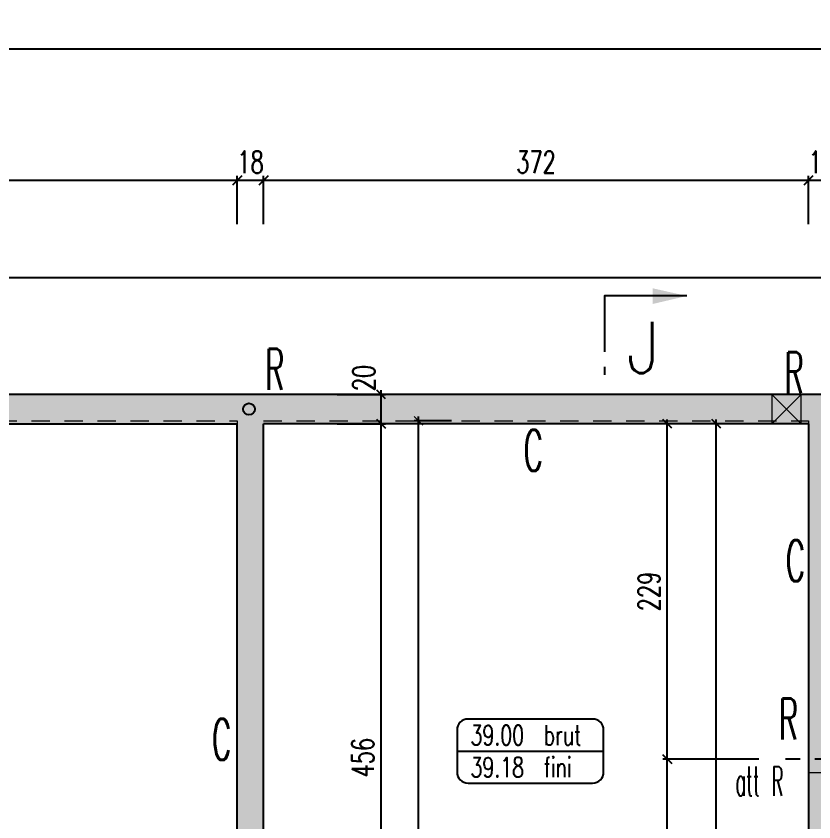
# Model space of a CAD drawing. Extents: x 308 to 787, y -199 to -146.
# Drawn here: x 337.51 to 342.95, y -163.36 to -157.86 of the extents above; entities that cross this region are included whole.
import ezdxf

# ---------------------------------------------------------------- set-up
doc = ezdxf.new("R2010")
doc.units = 0
doc.header["$LTSCALE"] = 0.5
doc.header["$MEASUREMENT"] = 0
for name, pattern in [('AXES2', [1.125, 0.75, -0.125, 0.125, -0.125]), ('CACHE', [0.375, 0.25, -0.125]), ('CONTINU', [0]), ('DISCONTINU2', [0.375, 0.25, -0.125])]:
    doc.linetypes.add(name, pattern=pattern)
doc.layers.get('0').update_dxf_attribs({"linetype": 'CONTINUOUS'})
doc.layers.get('DEFPOINTS').update_dxf_attribs({"linetype": 'CONTINUOUS'})
doc.layers.add('00 - RESERVATIONS SPEC Plombier', color=90, linetype='CONTINUOUS', lineweight=20)
for name, color, linetype in [('_ SERTI RESERVATION', 210, 'CACHE'), ('AXES', 6, 'AXES2'), ('COTATION', 7, 'CONTINUOUS'), ('HABILLAGE', 7, 'CONTINUOUS'), ('MURS', 3, 'CONTINUOUS'), ('POCHAGE', 254, 'CONTINUOUS'), ('RAID', 1, 'CONTINUOUS'), ('RDC', 7, 'DISCONTINU2'), ('REP-COUPES', 5, 'CONTINUOUS'), ('REPERE-CHAI', 4, 'CONTINUOUS'), ('REPERE-RAID', 4, 'CONTINUOUS')]:
    doc.layers.add(name, color=color, linetype=linetype)
doc.styles.add('ROMANS8', font='romans.shx', dxfattribs={"width": 0.7})
doc.styles.get("Standard").update_dxf_attribs({"font": 'txt.shx'})
doc.dimstyles.new('COT50 cm', dxfattribs={"dimtxt": 0.15, "dimasz": 0.06, "dimexe": 0.03, "dimexo": 0.1, "dimgap": 0.05, "dimtad": 1, "dimdec": 0, "dimlfac": 100, "dimzin": 0, "dimdsep": 46, "dimtxsty": 'ROMANS8', "dimblk1": 'OBLIQUE', "dimblk2": 'OBLIQUE', "dimsah": 1, "dimcen": 0.03, "dimdle": 0.03, "dimclrt": 1, "dimadec": 0, "dimazin": 0, "dimtfac": 1, "dimtdec": 0, "dimtmove": 0, "dimatfit": 3, "dimfxl": 0, "dimtolj": 1, "dimtzin": 0, "dimlwd": -1, "dimlwe": -1, "dimarcsym": 0})

# ---------------------------------------------------------------- blocks, each defined once
blk = doc.blocks.new('139')
at = {"layer": 'HABILLAGE', "color": 7}
blk.add_line((-0.6648, 0), (0.6648, 0), dxfattribs=at)
at = {"layer": 'HABILLAGE'}
blk.add_lwpolyline([(-0.5648, -0.291), (0.5648, -0.291, 0.414214), (0.6648, -0.191), (0.6648, 0.191, 0.414214), (0.5648, 0.291), (-0.5648, 0.291, 0.414214), (-0.6648, 0.191), (-0.6648, -0.191, 0.414214)], format="xyb", close=True, dxfattribs=at)
at = {"layer": 'HABILLAGE', "color": 1, "width": 0.7}
for s, p in [('brut', (0.1215, 0.054)), ('fini', (0.1215, -0.237))]:
    blk.add_text(s, height=0.18, dxfattribs=at).set_placement(p)
for tag, p in [('NIVBRUT', (-0.5425, 0.054)), ('NIVFINI', (-0.5425, -0.237))]:
    blk.add_attdef(tag, p, '', height=0.18, dxfattribs=at)
blk = doc.blocks.new('_Oblique')
at = {"layer": 'COTATION', "color": 0, "lineweight": -2}
blk.add_line((-0.5, -0.5), (0.5, 0.5), dxfattribs=at)
blk = doc.blocks.new('*D29')
at = {"layer": 'COTATION', "color": 0, "transparency": 16777216}
for p, q in [((333.0824, -158.9791), (339.0459, -158.9791)), ((333.1124, -159.2791), (333.1124, -158.9491)), ((339.0159, -159.2791), (339.0159, -158.9491))]:
    blk.add_line(p, q, dxfattribs=at)
at = {"layer": 'DEFPOINTS', "color": 0, "transparency": 16777216}
for p in [(339.0159, -158.9791), (333.1124, -162.3243), (339.0159, -162.3243)]:
    blk.add_point(p, dxfattribs=at)
at = {"layer": 'COTATION', "color": 0, "transparency": 16777216, "xscale": 0.06, "yscale": 0.06, "zscale": 0.06, "rotation": 180}
blk.add_blockref('_Oblique', (333.1124, -158.9791), dxfattribs=at)
at = {"layer": 'COTATION', "color": 0, "transparency": 16777216, "xscale": 0.06, "yscale": 0.06, "zscale": 0.06}
blk.add_blockref('_Oblique', (339.0159, -158.9791), dxfattribs=at)
at = {"layer": 'COTATION', "color": 1, "transparency": 16777216, "insert": (336.0641, -158.8541), "char_height": 0.15, "attachment_point": 5, "style": 'ROMANS8'}
blk.add_mtext('\\A1;590', dxfattribs=at)
blk = doc.blocks.new('*D30')
at = {"layer": 'COTATION', "color": 0, "transparency": 16777216}
for p, q in [((338.9859, -158.9791), (339.2259, -158.9791)), ((339.0159, -159.2791), (339.0159, -158.9491)), ((339.1959, -159.2791), (339.1959, -158.9491))]:
    blk.add_line(p, q, dxfattribs=at)
at = {"layer": 'DEFPOINTS', "color": 0, "transparency": 16777216}
for p in [(339.1959, -158.9791), (339.0159, -162.3243), (339.1959, -162.3243)]:
    blk.add_point(p, dxfattribs=at)
at = {"layer": 'COTATION', "color": 0, "transparency": 16777216, "xscale": 0.06, "yscale": 0.06, "zscale": 0.06, "rotation": 180}
blk.add_blockref('_Oblique', (339.0159, -158.9791), dxfattribs=at)
at = {"layer": 'COTATION', "color": 0, "transparency": 16777216, "xscale": 0.06, "yscale": 0.06, "zscale": 0.06}
blk.add_blockref('_Oblique', (339.1959, -158.9791), dxfattribs=at)
at = {"layer": 'COTATION', "color": 1, "transparency": 16777216, "insert": (339.1059, -158.8541), "char_height": 0.15, "attachment_point": 5, "style": 'ROMANS8'}
blk.add_mtext('\\A1;18', dxfattribs=at)
blk = doc.blocks.new('*D31')
at = {"layer": 'COTATION', "color": 0, "transparency": 16777216}
for p, q in [((339.1659, -158.9791), (342.9447, -158.9791)), ((339.1959, -159.2791), (339.1959, -158.9491)), ((342.9147, -159.2791), (342.9147, -158.9491))]:
    blk.add_line(p, q, dxfattribs=at)
at = {"layer": 'DEFPOINTS', "color": 0, "transparency": 16777216}
for p in [(342.9147, -158.9791), (339.1959, -162.3243), (342.9147, -162.3243)]:
    blk.add_point(p, dxfattribs=at)
at = {"layer": 'COTATION', "color": 0, "transparency": 16777216, "xscale": 0.06, "yscale": 0.06, "zscale": 0.06, "rotation": 180}
blk.add_blockref('_Oblique', (339.1959, -158.9791), dxfattribs=at)
at = {"layer": 'COTATION', "color": 0, "transparency": 16777216, "xscale": 0.06, "yscale": 0.06, "zscale": 0.06}
blk.add_blockref('_Oblique', (342.9147, -158.9791), dxfattribs=at)
at = {"layer": 'COTATION', "color": 1, "transparency": 16777216, "insert": (341.0553, -158.8541), "char_height": 0.15, "attachment_point": 5, "style": 'ROMANS8'}
blk.add_mtext('\\A1;372', dxfattribs=at)
blk = doc.blocks.new('*D32')
at = {"layer": 'COTATION', "color": 0, "transparency": 16777216}
for p, q in [((342.8847, -158.9791), (343.1247, -158.9791)), ((342.9147, -159.2791), (342.9147, -158.9491)), ((343.0947, -159.2791), (343.0947, -158.9491))]:
    blk.add_line(p, q, dxfattribs=at)
at = {"layer": 'DEFPOINTS', "color": 0, "transparency": 16777216}
for p in [(343.0947, -158.9791), (342.9147, -162.3243), (343.0947, -162.3243)]:
    blk.add_point(p, dxfattribs=at)
at = {"layer": 'COTATION', "color": 0, "transparency": 16777216, "xscale": 0.06, "yscale": 0.06, "zscale": 0.06, "rotation": 180}
blk.add_blockref('_Oblique', (342.9147, -158.9791), dxfattribs=at)
at = {"layer": 'COTATION', "color": 0, "transparency": 16777216, "xscale": 0.06, "yscale": 0.06, "zscale": 0.06}
blk.add_blockref('_Oblique', (343.0947, -158.9791), dxfattribs=at)
at = {"layer": 'COTATION', "color": 1, "transparency": 16777216, "insert": (343.0047, -158.8541), "char_height": 0.15, "attachment_point": 5, "style": 'ROMANS8'}
blk.add_mtext('\\A1;18', dxfattribs=at)
blk = doc.blocks.new('*D81')
at = {"layer": 'COTATION', "color": 0, "transparency": 16777216}
for p, q in [((326.6489, -159.643), (346.1259, -159.643)), ((326.6789, -160.1032), (326.6789, -159.613)), ((346.0959, -160.3413), (346.0959, -159.613))]:
    blk.add_line(p, q, dxfattribs=at)
at = {"layer": 'DEFPOINTS', "color": 0, "transparency": 16777216}
for p in [(346.0959, -159.643), (326.6789, -160.2032), (346.0959, -160.4413)]:
    blk.add_point(p, dxfattribs=at)
at = {"layer": 'COTATION', "color": 0, "transparency": 16777216, "xscale": 0.06, "yscale": 0.06, "zscale": 0.06, "rotation": 180}
blk.add_blockref('_Oblique', (326.6789, -159.643), dxfattribs=at)
at = {"layer": 'COTATION', "color": 0, "transparency": 16777216, "xscale": 0.06, "yscale": 0.06, "zscale": 0.06}
blk.add_blockref('_Oblique', (346.0959, -159.643), dxfattribs=at)
at = {"layer": 'COTATION', "color": 1, "transparency": 16777216, "insert": (336.3874, -159.518), "char_height": 0.15, "attachment_point": 5, "style": 'ROMANS8'}
blk.add_mtext('\\A1;1942', dxfattribs=at)
blk = doc.blocks.new('*D90')
at = {"layer": 'COTATION', "color": 0, "transparency": 16777216}
for p, q in [((324.299, -158.6455), (324.299, -158.0513)), ((346.0959, -159.0813), (346.0959, -158.0513)), ((324.269, -158.0813), (346.1259, -158.0813))]:
    blk.add_line(p, q, dxfattribs=at)
at = {"layer": 'DEFPOINTS', "color": 0, "transparency": 16777216}
for p in [(346.0959, -158.0813), (324.299, -158.7455), (346.0959, -160.4413)]:
    blk.add_point(p, dxfattribs=at)
at = {"layer": 'COTATION', "color": 0, "transparency": 16777216, "xscale": 0.06, "yscale": 0.06, "zscale": 0.06, "rotation": 180}
blk.add_blockref('_Oblique', (324.299, -158.0813), dxfattribs=at)
at = {"layer": 'COTATION', "color": 0, "transparency": 16777216, "xscale": 0.06, "yscale": 0.06, "zscale": 0.06}
blk.add_blockref('_Oblique', (346.0959, -158.0813), dxfattribs=at)
at = {"layer": 'COTATION', "color": 1, "transparency": 16777216, "insert": (335.1975, -157.9563), "char_height": 0.15, "attachment_point": 5, "style": 'ROMANS8'}
blk.add_mtext('\\A1;2180', dxfattribs=at)
blk = doc.blocks.new('*D213')
at = {"layer": 'COTATION', "color": 0, "transparency": 16777216}
for p, q in [((339.6971, -160.6413), (340.028, -160.6413)), ((339.998, -165.2313), (339.998, -160.6113)), ((339.5345, -165.2013), (340.028, -165.2013))]:
    blk.add_line(p, q, dxfattribs=at)
at = {"layer": 'DEFPOINTS', "color": 0, "transparency": 16777216}
for p in [(339.5971, -160.6413), (339.998, -160.6413), (339.4345, -165.2013)]:
    blk.add_point(p, dxfattribs=at)
at = {"layer": 'COTATION', "color": 0, "transparency": 16777216, "xscale": 0.06, "yscale": 0.06, "zscale": 0.06}
for p, rotation in [((339.998, -160.6413), 90), ((339.998, -165.2013), 270)]:
    blk.add_blockref('_Oblique', p, dxfattribs=dict(at, rotation=rotation))
at = {"layer": 'COTATION', "color": 1, "transparency": 16777216, "insert": (339.873, -162.9213), "char_height": 0.15, "attachment_point": 5, "rotation": 90, "style": 'ROMANS8'}
blk.add_mtext('\\A1;456', dxfattribs=at)
blk = doc.blocks.new('*D214')
at = {"layer": 'COTATION', "color": 0, "transparency": 16777216}
for p, q in [((339.998, -160.6713), (339.998, -160.4113)), ((339.6971, -160.4413), (340.028, -160.4413)), ((339.6971, -160.6413), (340.028, -160.6413))]:
    blk.add_line(p, q, dxfattribs=at)
at = {"layer": 'DEFPOINTS', "color": 0, "transparency": 16777216}
for p in [(339.5971, -160.4413), (339.998, -160.4413), (339.5971, -160.6413)]:
    blk.add_point(p, dxfattribs=at)
at = {"layer": 'COTATION', "color": 0, "transparency": 16777216, "xscale": 0.06, "yscale": 0.06, "zscale": 0.06}
for p, rotation in [((339.998, -160.4413), 90), ((339.998, -160.6413), 270)]:
    blk.add_blockref('_Oblique', p, dxfattribs=dict(at, rotation=rotation))
at = {"layer": 'COTATION', "color": 1, "transparency": 16777216, "insert": (339.879, -160.3289), "char_height": 0.15, "attachment_point": 5, "rotation": 90, "style": 'ROMANS8'}
blk.add_mtext('\\A1;20', dxfattribs=at)
blk = doc.blocks.new('*D216')
at = {"layer": 'COTATION', "color": 0, "transparency": 16777216}
for p, q in [((341.9509, -166.7913), (341.9509, -162.9016)), ((342.5758, -162.9316), (341.9209, -162.9316)), ((342.4622, -166.7613), (341.9209, -166.7613))]:
    blk.add_line(p, q, dxfattribs=at)
at = {"layer": 'DEFPOINTS', "color": 0, "transparency": 16777216}
for p in [(341.9509, -162.9316), (342.6758, -162.9316), (342.5622, -166.7613)]:
    blk.add_point(p, dxfattribs=at)
at = {"layer": 'COTATION', "color": 0, "transparency": 16777216, "xscale": 0.06, "yscale": 0.06, "zscale": 0.06}
for p, rotation in [((341.9509, -162.9316), 90), ((341.9509, -166.7613), 270)]:
    blk.add_blockref('_Oblique', p, dxfattribs=dict(at, rotation=rotation))
at = {"layer": 'COTATION', "color": 1, "transparency": 16777216, "insert": (341.8259, -164.8464), "char_height": 0.15, "attachment_point": 5, "rotation": 90, "style": 'ROMANS8'}
blk.add_mtext('\\A1;383', dxfattribs=at)
blk = doc.blocks.new('*D217')
at = {"layer": 'COTATION', "color": 0, "transparency": 16777216}
for p, q in [((342.0755, -160.6413), (341.9209, -160.6413)), ((341.9509, -162.9616), (341.9509, -160.6113)), ((342.5758, -162.9316), (341.9209, -162.9316))]:
    blk.add_line(p, q, dxfattribs=at)
at = {"layer": 'DEFPOINTS', "color": 0, "transparency": 16777216}
for p in [(341.9509, -160.6413), (342.1755, -160.6413), (342.6758, -162.9316)]:
    blk.add_point(p, dxfattribs=at)
at = {"layer": 'COTATION', "color": 0, "transparency": 16777216, "xscale": 0.06, "yscale": 0.06, "zscale": 0.06}
for p, rotation in [((341.9509, -160.6413), 90), ((341.9509, -162.9316), 270)]:
    blk.add_blockref('_Oblique', p, dxfattribs=dict(at, rotation=rotation))
at = {"layer": 'COTATION', "color": 1, "transparency": 16777216, "insert": (341.8259, -161.7864), "char_height": 0.15, "attachment_point": 5, "rotation": 90, "style": 'ROMANS8'}
blk.add_mtext('\\A1;229', dxfattribs=at)
blk = doc.blocks.new('*D770')
at = {"layer": 'COTATION', "color": 0, "transparency": 16777216}
for p, q in [((342.4169, -160.6413), (342.2551, -160.6413)), ((342.2851, -166.918), (342.2851, -160.6113)), ((342.3122, -166.888), (342.2551, -166.888))]:
    blk.add_line(p, q, dxfattribs=at)
at = {"layer": 'DEFPOINTS', "color": 0, "transparency": 16777216}
for p in [(342.2851, -160.6413), (342.5169, -160.6413), (342.4122, -166.888)]:
    blk.add_point(p, dxfattribs=at)
at = {"layer": 'COTATION', "color": 0, "transparency": 16777216, "xscale": 0.06, "yscale": 0.06, "zscale": 0.06}
for p, rotation in [((342.2851, -160.6413), 90), ((342.2851, -166.888), 270)]:
    blk.add_blockref('_Oblique', p, dxfattribs=dict(at, rotation=rotation))
at = {"layer": 'COTATION', "color": 1, "transparency": 16777216, "insert": (342.1601, -163.7646), "char_height": 0.15, "attachment_point": 5, "rotation": 90, "style": 'ROMANS8'}
blk.add_mtext('\\A1;625', dxfattribs=at)
blk = doc.blocks.new('A$C6B096A38')
at = {"layer": 'POCHAGE'}
h = blk.add_hatch(dxfattribs=at)
h.set_pattern_fill('AR-SAND', color=0, scale=0.07)
h.set_pattern_definition([(37.5, (-513.79323, 160.44126), (-0.004409535, 0.134877664), [0, -0.1064, 0, -0.119, 0, -0.11375]), (7.5, (-513.79323, 160.44126), (0.12388437, 0.197550225), [0, -0.0574, 0, -0.0959, 0, -0.03675]), (327.5, (-513.87933, 160.44126), (0.21798993, 0.000396134), [0, -0.035, 0, -0.126, 0, -0.1645]), (317.5, (-513.87933, 160.44126), (0.21042886, 0.06143729), [0, -0.0175, 0, -0.0826, 0, -0.0945])])
h.paths.add_polyline_path([(-3.1815, -0.18), (-3.1815, -2.5803), (-3.0015, -2.5803), (-3.0015, -0.2), (-0.1602, -0.2), (-0.1602, -3.7907), (-0.1602, -3.7907), (-0.1602, -6.765), (0, -6.765), (0, 0), (-13.1731, 0), (-19.5169, 0), (-19.5169, -0.18), (-15.9168, -0.18), (-15.9168, -3.0893), (-15.7368, -3.0893), (-15.7368, -2.9193), (-14.5399, -2.9193), (-14.5399, -4.655), (-14.3599, -4.655), (-14.3599, -2.7393), (-15.7368, -2.7393), (-15.7368, -0.18), (-13.1635, -0.18), (-13.1635, -4.655), (-12.9835, -4.655), (-12.9835, -0.18), (-7.0803, -0.18), (-7.0803, -4.86), (-6.9003, -4.86), (-6.9003, -0.18)])
at = {"layer": 'AXES', "color": 1}
blk.add_line((-2.7624, -2.4903), (-3.4201, -2.4903), dxfattribs=at)
at = {"layer": 'RDC', "linetype": 'CACHE', "lineweight": 15}
blk.add_lwpolyline([(-12.9835, -0.18), (-7.0803, -0.18), (-7.0803, -4.86), (-6.9003, -4.86), (-6.9003, -0.18), (-3.1815, -0.18), (-3.1815, -2.5803), (-3.0015, -2.5803), (-3.0015, -0.2), (-0.1602, -0.2), (-0.1602, -3.7907), (-0.1602, -3.7907), (-0.1602, -6.765), (0, -6.765), (0, 0), (-13.1731, 0)], dxfattribs=at)
blk = doc.blocks.new('_ArchTick')
at = {"color": 0, "linetype": 'ByBlock', "const_width": 0.15}
blk.add_lwpolyline([(-0.5, -0.5), (0.5, 0.5)], dxfattribs=at)
blk = doc.blocks.new('*D1045')
at = {"layer": '_ SERTI RESERVATION', "color": 0, "linetype": 'CONTINU', "transparency": 16777216}
for p, q in [((340.2527, -167.445), (340.2527, -160.5913)), ((340.4782, -160.6213), (340.2227, -160.6213)), ((340.4782, -167.415), (340.2227, -167.415))]:
    blk.add_line(p, q, dxfattribs=at)
at = {"layer": 'DEFPOINTS', "color": 0, "linetype": 'CONTINU', "transparency": 16777216}
for p in [(340.2527, -160.6213), (340.5782, -160.6213), (340.5782, -167.415)]:
    blk.add_point(p, dxfattribs=at)
at = {"layer": '_ SERTI RESERVATION', "color": 0, "linetype": 'CONTINU', "transparency": 16777216, "xscale": 0.06, "yscale": 0.06, "zscale": 0.06}
for p, rotation in [((340.2527, -160.6213), 90), ((340.2527, -167.415), 270)]:
    blk.add_blockref('_ArchTick', p, dxfattribs=dict(at, rotation=rotation))
at = {"layer": '_ SERTI RESERVATION', "linetype": 'CONTINU', "transparency": 16777216, "insert": (340.1277, -164.0181), "char_height": 0.15, "attachment_point": 5, "rotation": 90, "style": 'ROMANS8'}
blk.add_mtext('\\A1;679', dxfattribs=at)

msp = doc.modelspace()

# ---------------------------------------------------------------- hatches: boundary and pattern name
at = {"layer": 'POCHAGE'}
msp.add_hatch(color=256, dxfattribs=at).paths.add_polyline_path([(317.3792, -158.4313), (322.4095, -158.4345), (322.4063, -163.4315), (322.8943, -163.4315), (322.8943, -163.2515), (322.5893, -163.2515), (322.5893, -158.4313), (324.0993, -158.4313), (324.0993, -163.2515), (324.0493, -163.2515), (324.0493, -163.4315), (324.0993, -163.4315), (324.0993, -163.6413), (324.299, -163.6413), (324.299, -160.6413), (330.1793, -160.6413), (330.1793, -166.1413), (330.3593, -166.1413), (330.3593, -160.6413), (332.9326, -160.6413), (332.9326, -166.1413), (333.1126, -166.1413), (333.1126, -160.6413), (339.0159, -160.6413), (339.0155, -165.5414), (339.1955, -165.5411), (339.1959, -160.6413), (342.9147, -160.6413), (342.9147, -167.1613), (344.696, -167.1613), (344.6961, -166.9808), (343.0947, -166.9808), (343.0947, -160.6413), (345.936, -160.6413), (345.936, -166.961), (345.8513, -167.1612), (346.0962, -167.1612), (346.0959, -160.4413), (324.2993, -160.4413), (324.299, -158.2313), (317.1999, -158.2313), (317.1999, -163.4304), (317.3792, -163.4315)])
at = {"layer": 'RAID'}
msp.add_hatch(color=256, dxfattribs=at).paths.add_polyline_path([(339.0559, -160.5413, -1), (339.1359, -160.5413, -1)])

# ---------------------------------------------------------------- linework, layer by layer
at = {"layer": '00 - RESERVATIONS SPEC Plombier', "color": 100}
for p, q in [((342.665, -160.4413), (342.865, -160.6413)), ((342.665, -160.6413), (342.865, -160.4413))]:
    msp.add_line(p, q, dxfattribs=at)
msp.add_lwpolyline([(342.665, -160.4413), (342.665, -160.6413), (342.865, -160.6413), (342.865, -160.4413)], close=True, dxfattribs=at)
at = {"layer": 'MURS'}
for p, q in [((346.0959, -160.4413), (324.299, -160.4413)), ((333.1126, -160.6413), (339.0159, -160.6413)), ((339.0154, -165.4414), (339.0159, -160.6413)), ((339.1954, -165.4414), (339.1959, -160.6413)), ((342.9147, -160.6413), (339.1959, -160.6413)), ((342.9147, -160.6413), (342.9147, -167.1613))]:
    msp.add_line(p, q, dxfattribs=at)
at = {"layer": 'RAID'}
msp.add_circle((339.0959, -160.5413), 0.04, dxfattribs=at)
at = {"layer": 'REP-COUPES'}
msp.add_line((341.5232, -160.2519), (341.5232, -160.3075), dxfattribs=at)
msp.add_lwpolyline([(342.0845, -159.7687), (341.5232, -159.7687), (341.5232, -160.1503)], dxfattribs=at)
msp.add_solid([(341.8508, -159.8235), (342.0845, -159.7687), (341.8508, -159.7161)], dxfattribs=at)

# ---------------------------------------------------------------- block references
at = {"layer": 'HABILLAGE', "color": 1, "xscale": 0.7521624, "yscale": 0.7521624, "zscale": 0.7521624}
msp.add_blockref('139', (341.0159, -162.8763), dxfattribs=at).add_auto_attribs({'NIVBRUT': '39.00', 'NIVFINI': '39.18'})
at = {"layer": 'RDC'}
msp.add_blockref('A$C6B096A38', (346.0959, -160.4413), dxfattribs=at)

# ---------------------------------------------------------------- texts
at = {"layer": 'REP-COUPES', "style": 'ROMANS8'}
msp.add_text('J', height=0.35, dxfattribs=at).set_placement((341.6686, -160.2952))
at = {"layer": 'REPERE-CHAI', "color": 4, "width": 0.519}
for p in [(340.9705, -160.9635), (342.7599, -161.7169), (338.844, -162.9368)]:
    msp.add_text('C', height=0.28, dxfattribs=at).set_placement(p)
at = {"layer": 'REPERE-RAID', "color": 4}
for s, height, width, p in [('R', 0.28, 0.519, (339.2058, -160.4093)), ('R', 0.28, 0.519, (342.751, -160.4316)), ('R', 0.28, 0.519, (342.712, -162.7967)), ('att R', 0.2, 0.45, (342.4154, -163.1822))]:
    msp.add_text(s, height=height, dxfattribs=dict(at, width=width)).set_placement(p)

# ---------------------------------------------------------------- dimensions: what is measured, and where the dimension line sits
at = {"layer": '_ SERTI RESERVATION', "linetype": 'CONTINU'}
dim = msp.add_linear_dim(base=(340.2527, -160.6213), p1=(340.5782, -167.415), p2=(340.5782, -160.6213), angle=90, dimstyle='COT50 cm', override={"dimblk": 'ArchTick', "dimsah": 0, "dimclrt": 256, "dimfxl": 3}, dxfattribs=at)
dim.commit()
dim.dimension.update_dxf_attribs({"geometry": '*D1045', "text_midpoint": (340.1277, -164.0181)})
at = {"layer": 'COTATION'}
dim = msp.add_linear_dim(base=(346.0959, -158.0813), p1=(324.299, -158.7455), p2=(346.0959, -160.4413), dimstyle='COT50 cm', dxfattribs=at)
dim.commit()
dim.dimension.update_dxf_attribs({"geometry": '*D90', "text_midpoint": (335.1975, -157.9563)})
for base, p1, p2, override, picture, middle in [((339.0159, -158.9791), (333.1124, -162.3243), (339.0159, -162.3243), {"dimtmove": 1, "dimfxl": 0.3, "dimfxlon": 1}, '*D29', (336.0641, -158.8541)), ((342.9147, -158.9791), (339.1959, -162.3243), (342.9147, -162.3243), {"dimtmove": 1, "dimfxl": 0.3, "dimfxlon": 1}, '*D31', (341.0553, -158.8541)), ((346.0959, -159.643), (326.6789, -160.2032), (346.0959, -160.4413), {"dimtmove": 1}, '*D81', (336.3874, -159.518))]:
    dim = msp.add_linear_dim(base=base, p1=p1, p2=p2, dimstyle='COT50 cm', override=override, dxfattribs=at)
    dim.commit()
    dim.dimension.update_dxf_attribs({"geometry": picture, "text_midpoint": middle})
for base, p1, p2, picture, middle in [((339.1959, -158.9791), (339.0159, -162.3243), (339.1959, -162.3243), '*D30', (339.1059, -158.9791)), ((343.0947, -158.9791), (342.9147, -162.3243), (343.0947, -162.3243), '*D32', (343.0047, -158.9791))]:
    dim = msp.add_linear_dim(base=base, p1=p1, p2=p2, dimstyle='COT50 cm', override={"dimtmove": 1, "dimfxl": 0.3, "dimfxlon": 1}, dxfattribs=at)
    dim.commit()
    dim.dimension.update_dxf_attribs({"geometry": picture, "text_midpoint": middle, "dimtype": 160})
dim = msp.add_linear_dim(base=(339.998, -160.4413), p1=(339.5971, -160.6413), p2=(339.5971, -160.4413), angle=90, dimstyle='COT50 cm', override={"dimtmove": 1}, dxfattribs=at)
dim.commit()
dim.dimension.update_dxf_attribs({"geometry": '*D214', "text_midpoint": (340.004, -160.3289), "dimtype": 160})
for base, p1, p2, picture, middle in [((339.998, -160.6413), (339.4345, -165.2013), (339.5971, -160.6413), '*D213', (339.873, -162.9213)), ((341.9509, -160.6413), (342.6758, -162.9316), (342.1755, -160.6413), '*D217', (341.8259, -161.7864)), ((342.2851, -160.6413), (342.4122, -166.888), (342.5169, -160.6413), '*D770', (342.1601, -163.7646)), ((341.9509, -162.9316), (342.5622, -166.7613), (342.6758, -162.9316), '*D216', (341.8259, -164.8464))]:
    dim = msp.add_linear_dim(base=base, p1=p1, p2=p2, angle=90, dimstyle='COT50 cm', override={"dimtmove": 1}, dxfattribs=at)
    dim.commit()
    dim.dimension.update_dxf_attribs({"geometry": picture, "text_midpoint": middle})

doc.saveas('drawing.dxf')
